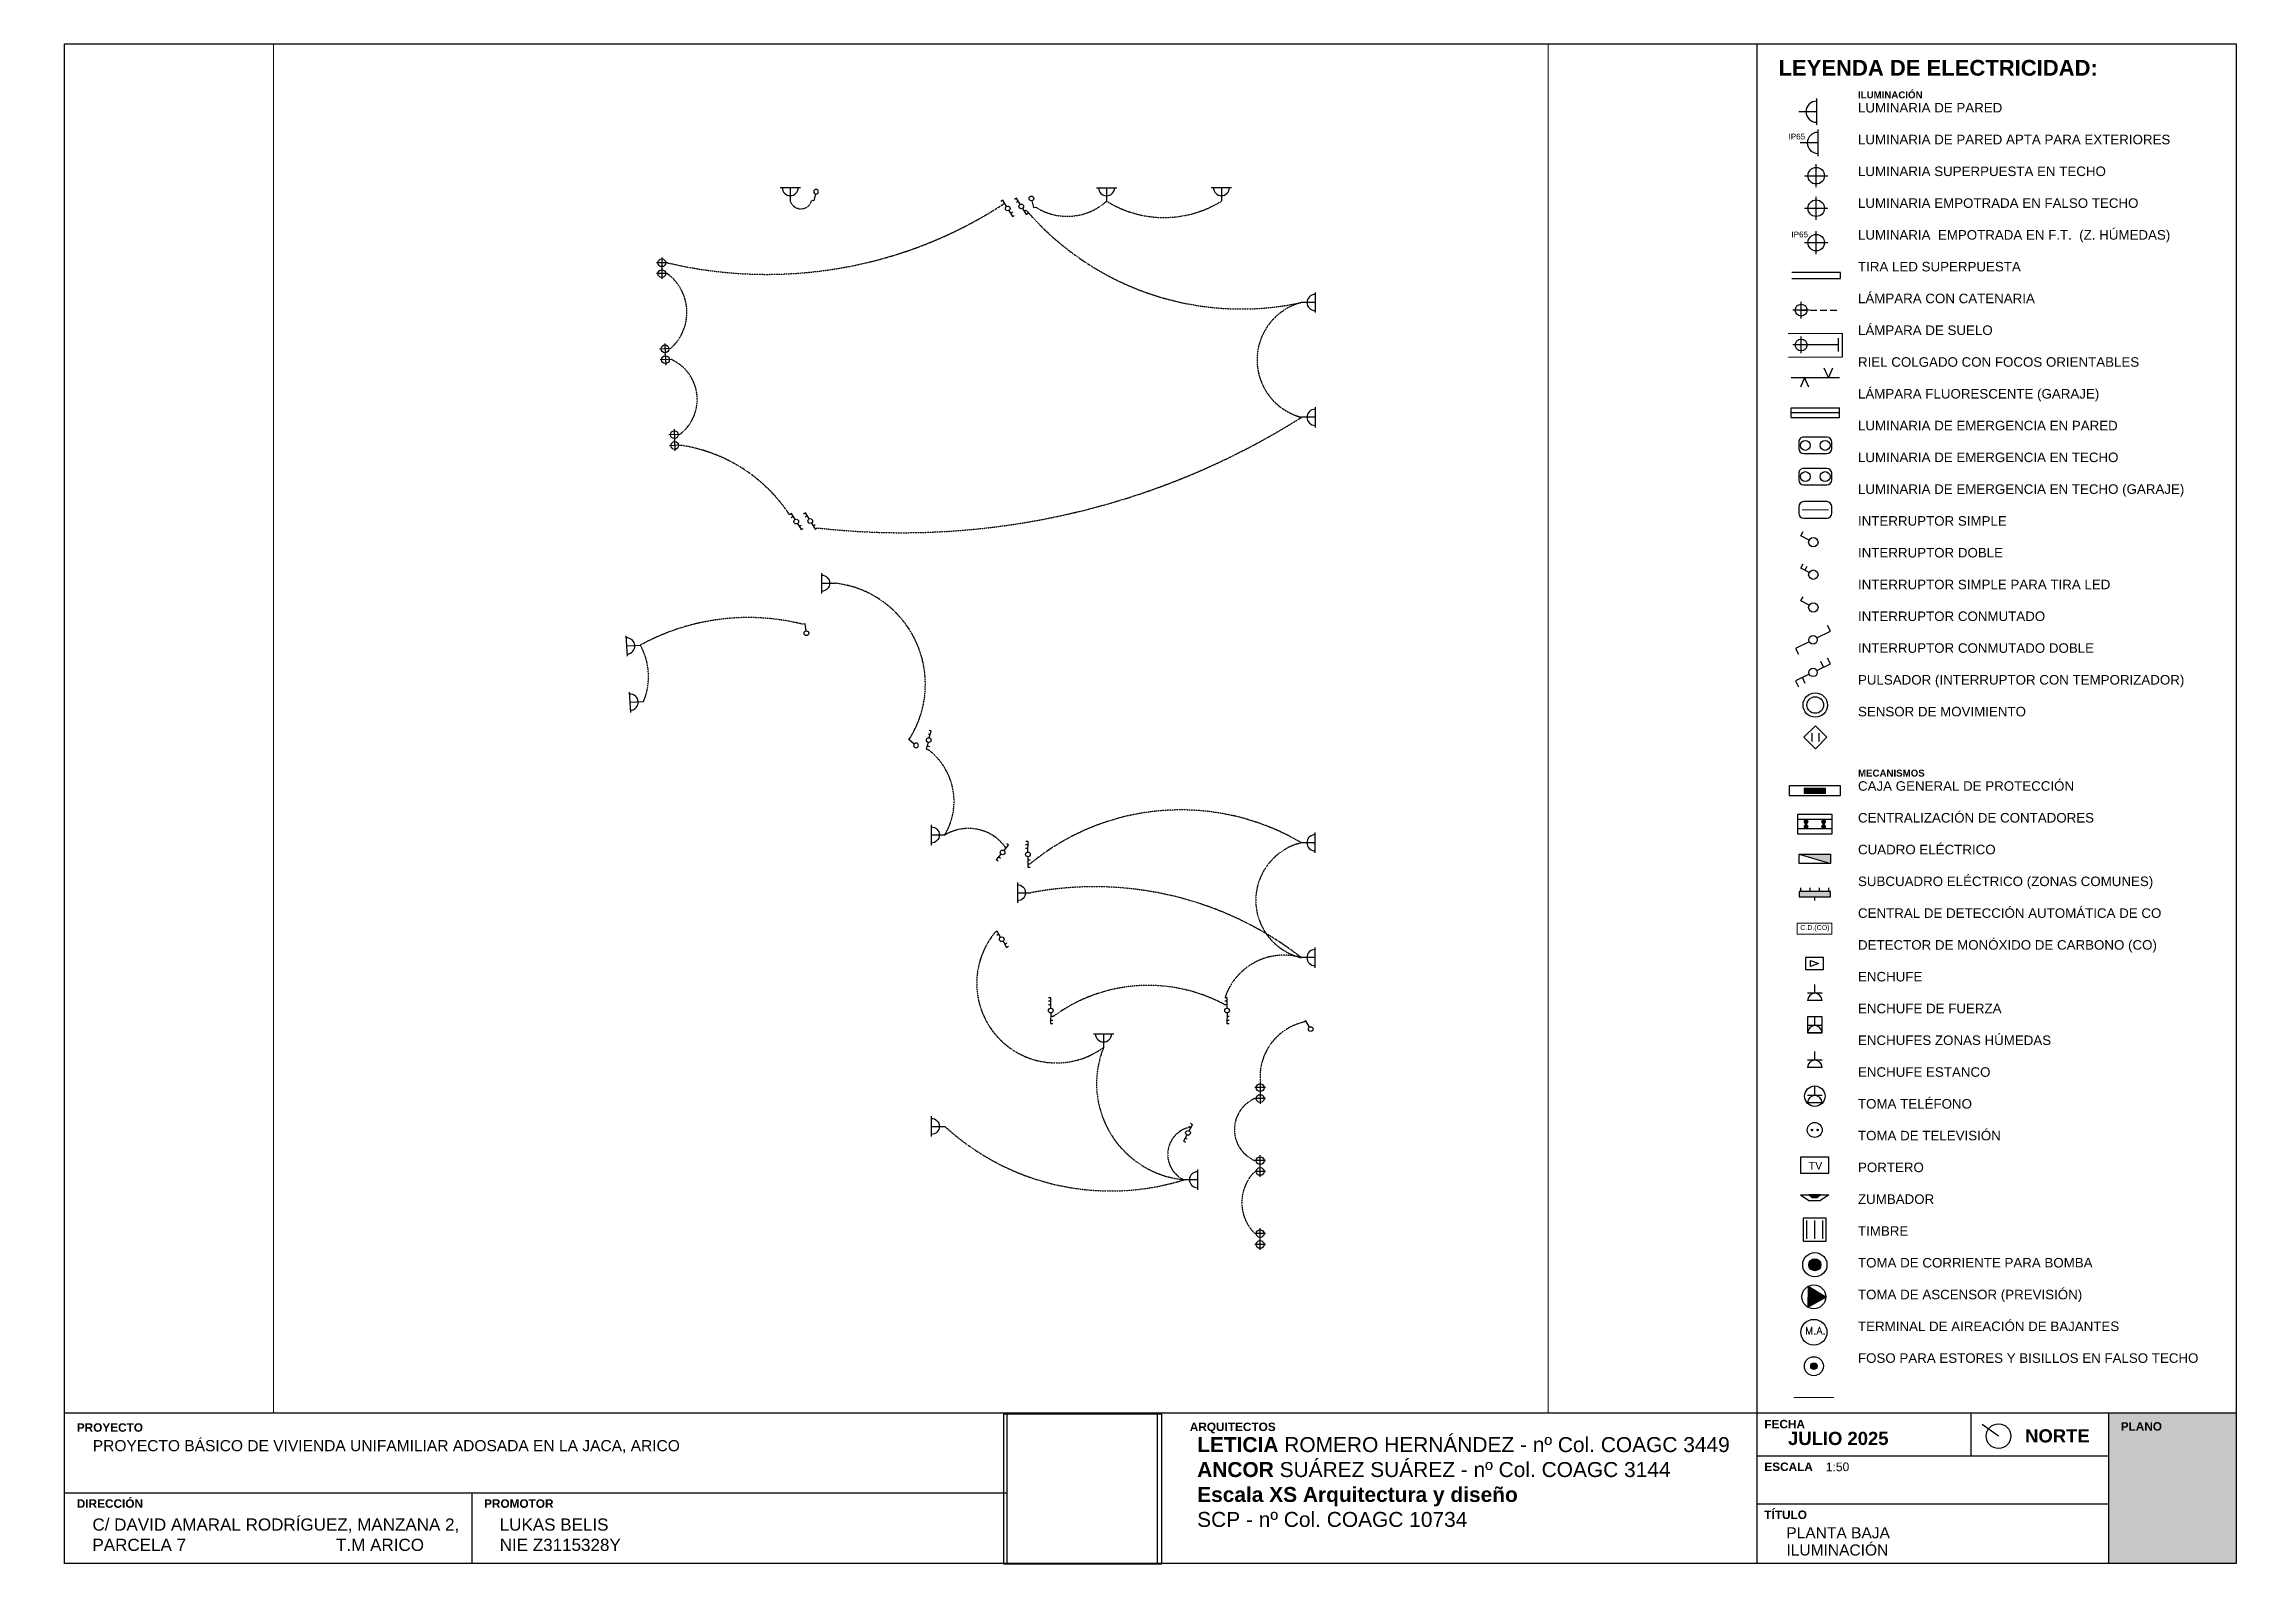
# Paper-space layout 'ILUM_PB' of a CAD drawing. Header units: metres, sheet in millimetres. Extents: x 0 to 414, y 1 to 291.
# The model-space entities are those that its viewports show. They can reach past a viewport. Long polylines and large blocks are cut down to what shows.
import ezdxf
from ezdxf.enums import TextEntityAlignment as Align

# ---------------------------------------------------------------- set-up
doc = ezdxf.new("R2010")
doc.units = ezdxf.units.M
doc.linetypes.add('CONTINUA', pattern=[0])
doc.linetypes.add('RAYITAS2', pattern=[0.1875, 0.125, -0.0625])
for name, color, linetype in [('03electricidad', 220, 'Continuous'), ('03electricidad - iluminación', 220, 'Continuous'), ('03electricidad 1 - mecanismos', 232, 'Continuous'), ('04Presentacion', 7, 'Continuous'), ('04Ventana Presentación', 250, 'Continuous'), ('_guía', 3, 'Continuous')]:
    doc.layers.add(name, color=color, linetype=linetype)
for name, color, linetype, true_color in [('04Ventanas presentación', 7, 'Continuous', 0xffffff), ('PDF2_Rellenos sólidos', 7, 'Continuous', 0xffffff), ('PDF_Rellenos sólidos', 7, 'Continuous', 0xffffff)]:
    doc.layers.add(name, color=color, linetype=linetype, true_color=true_color)
doc.styles.add('ARIAL', font='arial.ttf')
doc.styles.add('BankGothic', font='bgothl.ttf')
doc.styles.add('CYPETXT', font='romans__.ttf', dxfattribs={"height": 0.2})
doc.styles.add('UNEN', font='arial.ttf')
picture_1 = doc.add_image_def('image1.png', size_in_pixel=(401, 382))

# ---------------------------------------------------------------- blocks, each defined once
blk = doc.blocks.new('_caratula hostel')
at = {"layer": '04Presentacion', "ltscale": 0.1}
h = blk.add_hatch(color=252, dxfattribs=at)
h.dxf.hatch_style = 1
h.paths.add_polyline_path([(414.17, 32.6), (390.08, 32.6), (390.08, 4.21), (414.17, 4.21)])
for p, q in [((182.17, 4.21), (182.17, 32.6)), ((210.56, 4.21), (210.56, 32.6)), ((323.76, 4.21), (323.76, 32.6)), ((414.17, 27.15), (414.17, 27.15)), ((323.76, 15.47), (390.08, 15.47))]:
    blk.add_line(p, q, dxfattribs=at)
at = {"layer": '04Presentacion', "linetype": 'Continuous'}
blk.add_lwpolyline([(4.2, 4.21), (4.2, 291.17), (414.17, 291.17), (414.17, 4.21)], close=True, dxfattribs=at)
at = {"layer": '04Presentacion', "ltscale": 0.1}
for points in [[(414.17, 32.6), (4.2, 32.6)], [(364.07, 32.6), (364.07, 24.54)], [(390.08, 32.6), (390.08, 4.21)], [(323.76, 24.54), (390.08, 24.54)], [(4.2, 17.59), (182.17, 17.59)], [(81.09, 17.59), (81.09, 4.21)]]:
    blk.add_lwpolyline(points, dxfattribs=at)
at = {"layer": '04Presentacion', "attachment_point": 1, "style": 'BankGothic'}
for s, insert, char_height, width in [('{\\fArial|b1|i0|c0|p34;\\C8;PROYECTO}', (6.5, 30.7), 1.5945, 92.2528), ('{\\fArial|b1|i0|c0|p34;\\C8;ARQUITECTOS}', (216.63, 30.83), 1.5945, 92.2528), ('{\\fArial|b1|i0|c0|p34;\\C8;FECHA}', (325.1, 31.35), 1.5945, 92.2528), ('{\\fArial|b1|i0|c0|p34;JULIO 2025}', (329.58, 29.09), 2.4914, 155.1989), ('{\\fArial|b1|i0|c0|p34;NORTE}', (374.33, 29.57), 2.4914, 155.1989), ('{\\fArial|b1|i0|c0|p34;\\C8;PLANO}', (392.38, 30.91), 1.5945, 92.2528), ('{\\fArial|b0|i0|c0|p34;PROYECTO BÁSICO DE VIVIENDA UNIFAMILIAR ADOSADA EN LA JACA, ARICO}', (9.52, 27.53), 2.1, 171.1158), ('{\\fArial|b1|i0|c0|p34;LETICIA\\fArial|b0|i0|c0|p34; ROMERO HERNÁNDEZ - nº Col. COAGC 3449\\fArial|b1|i0|c0|p34;\\PANCOR\\fArial|b0|i0|c0|p34; SUÁREZ SUÁREZ - nº Col. COAGC 3144\\P\\fArial|b1|i0|c0|p34;Escala XS Arquitectura y diseño\\fArial|b0|i0|c0|p34; \\PSCP - nº Col. COAGC 10734}', (218.02, 28.09), 2.82508, 102.7774), ('{\\fArial|b1|i0|c0|p34;\\C8;ESCALA}', (325.1, 23.29), 1.5945, 92.2528), ('{\\fArial|b1|i0|c0|p34;\\C8;DIRECCIÓN}', (6.5, 16.34), 1.5945, 92.2528), ('{\\fArial|b0|i0|c0|p34;C/ DAVID AMARAL RODRÍGUEZ, MANZANA 2, PARCELA 7^I^I^I^IT.M ARICO}', (9.45, 12.73), 2.3, 72.0333), ('{\\fArial|b1|i0|c0|p34;\\C8;PROMOTOR}', (83.39, 16.34), 1.5945, 92.2528), ('{\\fArial|b0|i0|c0|p34;LUKAS BELIS\\PNIE Z3115328Y}', (86.34, 12.73), 2.3, 72.0333), ('{\\fArial|b1|i0|c0|p34;\\C8;TÍTULO}', (325.1, 14.22), 1.5945, 92.2528)]:
    blk.add_mtext(s, dxfattribs=dict(at, insert=insert, char_height=char_height, width=width))
at = {"layer": '04Presentacion', "color": 252, "true_color": 0x939598, "style": 'ARIAL'}
blk.add_attdef('ESCALA', (336.7, 21.66), '', height=1.63, dxfattribs=at)
at = {"layer": '04Presentacion', "style": 'ARIAL'}
blk.add_attdef('LAMINA', text='', height=9.5, dxfattribs=at).set_placement((402.13, 11.88), align=Align.CENTER)
for tag, p in [('PLANTA', (329.25, 8.97)), ('PLANO', (329.27, 5.73))]:
    blk.add_attdef(tag, p, '', height=2.1, dxfattribs=at)
at = {"layer": '04Presentacion', "color": 7, "true_color": 0xffffff}
image = blk.add_image(picture_1, insert=(181.49, 4.09), size_in_units=(29.8, 28.39), dxfattribs=at)
image.dxf.flags = 7
blk = doc.blocks.new('EF')
at = {"layer": '03electricidad', "color": 0, "linetype": 'Continuous'}
for p, q in [((-0.075, 0), (0.075, 0)), ((-0.075, -0.075), (0.075, -0.075)), ((0, -0.075), (0, -0.166))]:
    blk.add_line(p, q, dxfattribs=at)
blk.add_arc((0, 0), 0.075, 180, 0, dxfattribs=at)
blk = doc.blocks.new('enchufe de fuerza')
at = {"layer": '03electricidad', "color": 7}
blk.add_lwpolyline([(454.869, 29.023), (455.098, 29.023), (455.098, 29.276), (454.869, 29.276)], close=True, dxfattribs=at)
at = {"layer": '03electricidad', "xscale": 1.523514357112999, "yscale": 1.523514357112999, "zscale": 1.523514357112999, "rotation": 180}
blk.add_blockref('EF', (454.983, 29.023), dxfattribs=at)
blk = doc.blocks.new('teléfono')
at = {"layer": '03electricidad'}
h = blk.add_hatch(color=256, dxfattribs=at)
h.dxf.hatch_style = 1
h.paths.add_polyline_path([(454.72, 22.659, 1), (454.697, 22.659, 1)])
h.paths.add_polyline_path([(454.808, 22.659, 1), (454.784, 22.659, 1)])
for centre, radius in [((454.752, 22.659), 0.118), ((454.709, 22.659), 0.012), ((454.796, 22.659), 0.012)]:
    blk.add_circle(centre, radius, dxfattribs=at)
blk = doc.blocks.new('Luminaria para el garaje (alumbrado normal)_Lampara fluorescente')
at = {"layer": '03electricidad - iluminación'}
for p, q in [((-0.22, -0.044), (-0.22, 0.044)), ((-0.22, 0.044), (0.22, 0.044)), ((-0.22, 0), (0.22, 0)), ((0.22, -0.044), (0.22, 0.044)), ((-0.22, -0.044), (0.22, -0.044))]:
    blk.add_line(p, q, dxfattribs=at)
blk = doc.blocks.new('Luminaria de emergencia_Luminaria de emergencia')
at = {"layer": '03electricidad - iluminación', "color": 0}
for p, q in [((-0.15, 0.03), (-0.15, -0.03)), ((0.105, 0.075), (-0.105, 0.075)), ((0.15, -0.03), (0.15, 0.03)), ((-0.105, -0.075), (0.105, -0.075))]:
    blk.add_line(p, q, dxfattribs=at)
for centre in [(-0.09, 0), (0.09, 0)]:
    blk.add_circle(centre, 0.045, dxfattribs=at)
for centre, start, end in [((-0.105, 0.03), 90, 180), ((0.105, 0.03), 0, 90), ((-0.105, -0.03), 180, 270), ((0.105, -0.03), 270, 0)]:
    blk.add_arc(centre, 0.045, start, end, dxfattribs=at)
blk = doc.blocks.new('Luminaria de emergencia_ estanca_Luminaria de emergencia_ estanca')
at = {"layer": '03electricidad - iluminación', "color": 0}
for p, q in [((-0.15, 0.03), (-0.15, -0.03)), ((0.105, 0.075), (-0.105, 0.075)), ((0.15, -0.03), (0.15, 0.03)), ((-0.105, -0.075), (0.105, -0.075))]:
    blk.add_line(p, q, dxfattribs=at)
at = {"layer": '03electricidad - iluminación', "color": 0, "lineweight": 9}
blk.add_line((0.12, 0), (-0.12, 0), dxfattribs=at)
at = {"layer": '03electricidad - iluminación', "color": 0}
for centre, start, end in [((-0.105, 0.03), 90, 180), ((0.105, 0.03), 0, 90), ((-0.105, -0.03), 180, 270), ((0.105, -0.03), 270, 0)]:
    blk.add_arc(centre, 0.045, start, end, dxfattribs=at)
blk = doc.blocks.new('Arqueta de bombeo_Arqueta de bombeo')
at = {"layer": '03electricidad 1 - mecanismos'}
blk.add_hatch(color=0, dxfattribs=at).paths.add_polyline_path([(-0.106, 0.106), (-0.039, -0.145), (0.145, 0.039)])
at = {"layer": '03electricidad 1 - mecanismos', "color": 0}
blk.add_lwpolyline([(-0.106, 0.106), (-0.039, -0.145), (0.145, 0.039)], close=True, dxfattribs=at)
blk.add_circle((0, 0), 0.15, dxfattribs=at)
blk = doc.blocks.new('Caja general de proteccion (CGP)_Caja general de proteccion (CGP)')
at = {"layer": '03electricidad 1 - mecanismos'}
blk.add_hatch(color=0, dxfattribs=at).paths.add_polyline_path([(0.2, 0.045), (-0.2, 0.045), (-0.2, -0.045), (0.2, -0.045)])
at = {"layer": '03electricidad 1 - mecanismos', "color": 0}
for points in [[(0.484, 0.09), (-0.484, 0.09), (-0.484, -0.09), (0.484, -0.09), (0.484, 0.09)], [(0.2, 0.045), (-0.2, 0.045), (-0.2, -0.045), (0.2, -0.045)]]:
    blk.add_lwpolyline(points, close=True, dxfattribs=at)
blk = doc.blocks.new('Concentracion de contadores (CC)_Concentracion de contadores (CC)')
at = {"layer": '03electricidad 1 - mecanismos'}
h = blk.add_hatch(color=0, dxfattribs=at)
edge = h.paths.add_edge_path()
edge.add_ellipse((-0.165, 0.045), major_axis=(0, -0.04), ratio=0.75, start_angle=0, end_angle=360)
h = blk.add_hatch(color=0, dxfattribs=at)
edge = h.paths.add_edge_path()
edge.add_ellipse((0.165, 0.045), major_axis=(0, -0.04), ratio=0.75, start_angle=0, end_angle=360)
h = blk.add_hatch(color=0, dxfattribs=at)
edge = h.paths.add_edge_path()
edge.add_ellipse((-0.165, -0.045), major_axis=(0, -0.04), ratio=0.75, start_angle=0, end_angle=360)
h = blk.add_hatch(color=0, dxfattribs=at)
edge = h.paths.add_edge_path()
edge.add_ellipse((0.165, -0.045), major_axis=(0, -0.04), ratio=0.75, start_angle=0, end_angle=360)
at = {"layer": '03electricidad 1 - mecanismos', "color": 0}
for p, q in [((-0.324, 0.09), (0.324, 0.09)), ((-0.324, -0.09), (0.324, -0.09))]:
    blk.add_line(p, q, dxfattribs=at)
blk.add_lwpolyline([(0.33, 0.18), (-0.33, 0.18), (-0.33, -0.18), (0.33, -0.18), (0.33, 0.18)], close=True, dxfattribs=at)
for centre in [(-0.165, 0.045), (0.165, 0.045), (-0.165, -0.045), (0.165, -0.045)]:
    blk.add_ellipse(centre, major_axis=(0, -0.04), ratio=0.75, dxfattribs=at)
blk = doc.blocks.new('Detector de monoxido de carbono_Detector de monoxido de carbono')
at = {"layer": '03electricidad 1 - mecanismos', "color": 0}
for points in [[(0.075, 0.1125), (-0.075, 0.1125), (-0.075, -0.1125), (0.075, -0.1125), (0.075, 0.1125)], [(0, 0.05), (0.0375, -0.05), (-0.0375, -0.05), (0, 0.05)]]:
    blk.add_lwpolyline(points, close=True, dxfattribs=at)
blk = doc.blocks.new('Central modular de detección automática de monoxido de carbono')
at = {"layer": '03electricidad 1 - mecanismos', "color": 0, "lineweight": 0}
blk.add_lwpolyline([(22.937, -27.001), (22.471, -27.001), (22.471, -27.146), (22.937, -27.146)], close=True, dxfattribs=at)
at = {"layer": '03electricidad 1 - mecanismos', "color": 0, "lineweight": 0, "insert": (22.342, -27.024), "char_height": 0.0672, "attachment_point": 1, "style": 'UNEN'}
blk.add_mtext_dynamic_manual_height_columns('\\pxqc;C.D.(CO)', width=0.73359, gutter_width=12.5, heights=[0], dxfattribs=at)
blk = doc.blocks.new('Cuadro general de mando y proteccion de servicios generales_Cuadro de servicios generales')
at = {"layer": '03electricidad 1 - mecanismos'}
blk.add_hatch(color=0, dxfattribs=at).paths.add_polyline_path([(-0.029, 0.173), (-0.029, -0.173), (0.029, -0.173), (0.029, 0.173)])
at = {"layer": '03electricidad 1 - mecanismos', "color": 0}
for p, q in [((-0.07, 0), (-0.029, 0)), ((0.029, 0.157), (0.07, 0.157)), ((0.029, 0.052), (0.07, 0.052)), ((0.029, -0.052), (0.07, -0.052)), ((0.029, -0.157), (0.07, -0.157))]:
    blk.add_line(p, q, dxfattribs=at)
blk.add_lwpolyline([(-0.029, 0.173), (-0.029, -0.173), (0.029, -0.173), (0.029, 0.173)], close=True, dxfattribs=at)
blk = doc.blocks.new('Detector de movimiento_Sensor de proximidad')
at = {"layer": '03electricidad - iluminación', "color": 0}
for p, q in [((-0.029, -0.035), (-0.029, 0.035)), ((0.029, -0.035), (0.029, 0.035))]:
    blk.add_line(p, q, dxfattribs=at)
blk.add_lwpolyline([(0, -0.099), (-0.099, 0), (0, 0.099), (0.099, 0), (0, -0.099)], close=True, dxfattribs=at)
blk = doc.blocks.new('Aspirador para ventilacion mecanica_Aspirador para ventilacion mecanica')
at = {"layer": '03electricidad 1 - mecanismos'}
h = blk.add_hatch(color=0, dxfattribs=at)
edge = h.paths.add_edge_path()
edge.add_arc((0, 0), 0.04, 0, 360)
at = {"layer": '03electricidad 1 - mecanismos', "color": 0}
for radius in [0.12, 0.04]:
    blk.add_circle((0, 0), radius, dxfattribs=at)
blk = doc.blocks.new('Zumbador_Zumbador')
at = {"layer": '03electricidad 1 - mecanismos'}
for p, q in [((-0.088, 0.077), (0.088, 0.077)), ((-0.088, 0), (0.088, 0)), ((-0.088, -0.077), (0.088, -0.077))]:
    blk.add_line(p, q, dxfattribs=at)
blk.add_lwpolyline([(0.11, 0.11), (-0.11, 0.11), (-0.11, -0.11), (0.11, -0.11), (0.11, 0.11)], close=True, dxfattribs=at)
blk = doc.blocks.new('Toma de interfono_Toma de interfono')
at = {"layer": '03electricidad 1 - mecanismos'}
blk.add_hatch(color=256, dxfattribs=at).paths.add_polyline_path([(0.0225, 0.045), (0, 0.0225), (0, -0.0225), (0.0225, -0.045)])
for p, q in [((0.0225, 0.11), (0.0225, -0.11)), ((0.0225, -0.11), (-0.0225, -0.045))]:
    blk.add_line(p, q, dxfattribs=at)
blk.add_lwpolyline([(0.0225, 0.11), (-0.0225, 0.045), (-0.0225, -0.045)], dxfattribs=at)
blk.add_lwpolyline([(0.0225, 0.045), (0, 0.0225), (0, -0.0225), (0.0225, -0.045)], close=True, dxfattribs=at)
blk = doc.blocks.new('A$C5fa2120c')
at = {"layer": '03electricidad'}
h = blk.add_hatch(color=232, dxfattribs=at)
h.dxf.hatch_style = 1
h.paths.add_polyline_path([(-82.47, 105.55), (-76.61, 103.78), (-76.61, 105.55)])
h = blk.add_hatch(color=232, dxfattribs=at)
h.dxf.hatch_style = 1
edge = h.paths.add_edge_path()
edge.add_arc((-79.54, 28.04), 1.14, 0, 360)
for p, q in [((-79.21, 245.76), (-82.54, 245.76)), ((-79.21, 248.27), (-79.21, 243.25)), ((-78.98, 242.38), (-78.98, 237.36)), ((-78.98, 239.87), (-82.31, 239.87)), ((-81.47, 233.67), (-77.09, 233.67)), ((-79.28, 231.49), (-79.28, 235.85)), ((-80.55, 208.29), (-83.68, 208.28)), ((-82.12, 206.72), (-82.13, 209.86)), ((-84.55, 203.88), (-74.4, 203.95)), ((-82.12, 200.14), (-82.13, 203.29)), ((-75.12, 202.97), (-75.11, 200.45)), ((-74.4, 203.95), (-74.38, 199.4)), ((-74.38, 199.4), (-84.53, 199.33)), ((-75.12, 201.74), (-83.68, 201.71)), ((-80.61, 145.67), (-83.17, 144.41)), ((-83.17, 144.41), (-82.64, 143.32)), ((-77.88, 140.88), (-78.41, 141.96)), ((-80.61, 139.53), (-83.17, 138.27)), ((-83.17, 138.27), (-82.64, 137.18)), ((-81.35, 137.81), (-81.89, 138.9))]:
    blk.add_line(p, q, dxfattribs=at)
at = {"layer": '03electricidad', "color": 146, "true_color": 0x005f7f}
for p, q in [((-79.28, 225.34), (-79.28, 229.71)), ((-81.47, 227.53), (-77.09, 227.53)), ((-81.47, 221.03), (-77.09, 221.03)), ((-79.28, 218.84), (-79.28, 223.2))]:
    blk.add_line(p, q, dxfattribs=at)
at = {"layer": '03electricidad', "color": 102}
for p, q in [((-74.72, 215.4), (-83.85, 215.4)), ((-74.72, 214.26), (-74.72, 215.4)), ((-83.85, 214.26), (-74.72, 214.26)), ((-82.16, 153.38), (-81.75, 154.17)), ((-80.6, 152.56), (-82.16, 153.38))]:
    blk.add_line(p, q, dxfattribs=at)
at = {"layer": '03electricidad', "linetype": 'Continuous'}
for p, q in [((-82.16, 165.68), (-81.75, 166.47)), ((-80.6, 164.86), (-82.16, 165.68)), ((-82.16, 159.58), (-81.75, 160.36)), ((-80.6, 158.75), (-82.16, 159.58)), ((-81.38, 159.16), (-80.97, 159.95))]:
    blk.add_line(p, q, dxfattribs=at)
at = {"layer": '03electricidad'}
for points in [[(-84.02, 195.56), (-74.89, 195.56)], [(-80.68, 193.76), (-81.47, 195.56), (-82.26, 193.76)], [(-76.18, 197.36), (-76.97, 195.56), (-77.77, 197.36)], [(-79.16, 146.39), (-76.59, 147.65), (-77.13, 148.73)], [(-79.16, 140.25), (-76.59, 141.51), (-77.13, 142.59)]]:
    blk.add_lwpolyline(points, dxfattribs=at)
at = {"layer": '03electricidad', "color": 232}
for points in [[(-82.47, 105.55), (-76.61, 105.55), (-76.61, 103.78), (-82.47, 103.78)], [(-82.24, 45.32), (-76.88, 45.32), (-76.88, 48.32), (-82.24, 48.32)]]:
    blk.add_lwpolyline(points, close=True, dxfattribs=at)
blk.add_lwpolyline([(-82.47, 105.55), (-76.61, 103.78)], dxfattribs=at)
at = {"layer": '03electricidad', "color": 30, "linetype": 'RAYITAS2', "ltscale": 12, "const_width": 0.2}
blk.add_lwpolyline([(-75.95, 2.98), (-83.54, 2.98)], dxfattribs=at)
at = {"layer": '03electricidad'}
for centre, radius in [((-79.28, 233.67), 1.56), ((-82.12, 208.29), 1.12), ((-82.12, 201.71), 1.12), ((-79.88, 146.03), 0.808), ((-79.88, 139.89), 0.808), ((-79.46, 133.72), 2.3), ((-79.46, 133.72), 1.56)]:
    blk.add_circle(centre, radius, dxfattribs=at)
at = {"layer": '03electricidad', "color": 146, "true_color": 0x005f7f}
for centre in [(-79.28, 227.53), (-79.28, 221.03)]:
    blk.add_circle(centre, 1.56, dxfattribs=at)
at = {"layer": '03electricidad', "linetype": 'Continuous'}
for centre in [(-79.82, 164.45), (-79.82, 158.34)]:
    blk.add_circle(centre, 0.884, dxfattribs=at)
at = {"layer": '03electricidad', "color": 102}
blk.add_circle((-79.82, 152.15), 0.884, dxfattribs=at)
at = {"layer": '03electricidad', "color": 232}
for centre, radius in [((-79.54, 59.87), 1.93), ((-79.54, 28.04), 2.29), ((-79.54, 28.04), 1.14)]:
    blk.add_circle(centre, radius, dxfattribs=at)
at = {"layer": '03electricidad', "color": 232, "extrusion": (0, -0.165439, 0.98622)}
blk.add_circle((-79.72, 15.08, -2.53), 2.47, dxfattribs=at)
at = {"layer": '03electricidad'}
for centre in [(-79.21, 245.76), (-78.98, 239.87)]:
    blk.add_arc(centre, 1.99, 90, 270, dxfattribs=at)
at = {"layer": '03electricidad', "linetype": 'RAYITAS2', "ltscale": 10}
blk.add_spline([(-82.27, 208.28), (-75.04, 208.27)], degree=3, dxfattribs=at)
at = {"layer": '03electricidad', "color": 212, "xscale": 20.75986760985284, "yscale": 20.75986760985284, "zscale": 20.75986760985284}
blk.add_blockref('Luminaria para el garaje (alumbrado normal)_Lampara fluorescente', (-79.46, 188.96), dxfattribs=at)
at = {"layer": '03electricidad', "color": 30, "true_color": 0xf8991e, "xscale": 20.75986760985284, "yscale": 20.75986760985284, "zscale": 20.75986760985284, "rotation": 180}
blk.add_blockref('Luminaria de emergencia_Luminaria de emergencia', (-79.46, 182.75), dxfattribs=at)
at = {"layer": '03electricidad', "color": 40, "true_color": 0xf8d731, "xscale": 20.75986760985284, "yscale": 20.75986760985284, "zscale": 20.75986760985284, "rotation": 180}
blk.add_blockref('Luminaria de emergencia_Luminaria de emergencia', (-79.46, 176.86), dxfattribs=at)
at = {"layer": '03electricidad', "color": 40, "true_color": 0xf8d731, "xscale": 20.75986760985284, "yscale": 20.75986760985284, "zscale": 20.75986760985284}
blk.add_blockref('Luminaria de emergencia_ estanca_Luminaria de emergencia_ estanca', (-79.46, 170.57), dxfattribs=at)
at = {"layer": '03electricidad', "xscale": 22, "yscale": 22, "zscale": 22, "rotation": 180}
blk.add_blockref('Detector de movimiento_Sensor de proximidad', (-79.44, 127.63), dxfattribs=at)
at = {"layer": '03electricidad', "color": 232}
for name, p, xscale, yscale, zscale, rotation in [('Caja general de proteccion (CGP)_Caja general de proteccion (CGP)', (-79.54, 117.54), 10, 10, 10, 180), ('Concentracion de contadores (CC)_Concentracion de contadores (CC)', (-79.54, 111.23), 10, 10, 10, 180), ('Cuadro general de mando y proteccion de servicios generales_Cuadro de servicios generales', (-79.54, 98), 16.97831364637321, 16.97831364637321, 16.97831364637321, 90), ('Detector de monoxido de carbono_Detector de monoxido de carbono', (-79.59, 84.93), 15, 15, 15, 270), ('EF', (-79.54, 77.93), 18.17120813784307, 18.17120813784307, 18.17120813784307, 180), ('EF', (-79.54, 58.64), 18.17120813784307, 18.17120813784307, 18.17120813784307, 180), ('Toma de interfono_Toma de interfono', (-79.56, 40.71), 24.38785449139858, 24.38785449139858, 24.38785449139858, 90), ('Zumbador_Zumbador', (-79.56, 34.66), 19.54855891042796, 19.54855891042796, 19.54855891042796, 90), ('Arqueta de bombeo_Arqueta de bombeo', (-79.72, 21.98), 15, 15, 15, 104.0807816801856), ('Aspirador para ventilacion mecanica_Aspirador para ventilacion mecanica', (-79.72, 8.88), 15.00000000000004, 15.00000000000004, 15.00000000000004, 90)]:
    blk.add_blockref(name, p, dxfattribs=dict(at, xscale=xscale, yscale=yscale, zscale=zscale, rotation=rotation))
for name, p, xscale, yscale, zscale in [('Central modular de detección automática de monoxido de carbono', (-400.6, 474.28, -21.21), 14.13881748071991, 14.13881748071991, 14.13881748071991), ('enchufe de fuerza', (-5506.2, -274.33), 11.92716566995589, 11.92716566995589, 11.92716566995589), ('teléfono', (-5503.45, -216.77), 11.92716566995589, 11.92716566995589, 11.92716566995589)]:
    blk.add_blockref(name, p, dxfattribs=dict(at, xscale=xscale, yscale=yscale, zscale=zscale))
at = {"layer": '03electricidad', "color": 104, "xscale": 18.17120813784307, "yscale": 18.17120813784307, "zscale": 18.17120813784307, "rotation": 180}
blk.add_blockref('EF', (-79.54, 65.3), dxfattribs=at)
at = {"layer": '03electricidad', "color": 232, "style": 'CYPETXT', "width": 0.922088}
blk.add_text('M.A.', height=1.4, dxfattribs=at).set_placement((-81.37, 14.89, -13.29), (-77.48, 14.89, -13.29), align=Align.FIT)
at = {"layer": '03electricidad', "insert": (-84.5, 241.61), "char_height": 1.0908, "attachment_point": 1, "style": 'BankGothic'}
blk.add_mtext_dynamic_manual_height_columns('{\\fArial|b0|i0|c0|p34;IP65}', width=113.0931, gutter_width=12.5, heights=[0], dxfattribs=at)
at = {"layer": '03electricidad', "color": 146, "true_color": 0x005f7f, "insert": (-83.96, 223.13), "char_height": 1.0908, "attachment_point": 1, "style": 'BankGothic'}
blk.add_mtext_dynamic_manual_height_columns('{\\fArial|b0|i0|c0|p34;IP65}', width=113.0931, gutter_width=12.5, heights=[0], dxfattribs=at)
at = {"layer": '03electricidad', "color": 232, "insert": (-80.72, 47.47), "char_height": 1.457, "attachment_point": 1, "style": 'UNEN'}
blk.add_mtext_dynamic_manual_height_columns('TV', width=262.5488, gutter_width=12.5, heights=[0], dxfattribs=at)
at = {"layer": '04Presentacion', "attachment_point": 1, "style": 'BankGothic'}
for s, width, heights, insert, char_height in [('{\\fArial|b1|i0|c0|p34;LEYENDA DE ELECTRICIDAD:}', 113.0931, [0], (-86.39, 255.54), 2.9761), ('{\\fArial|b1|i0|c0|p34;\\H0.66668x;\\C4;ILUMINACIÓN\\fArial|b0|i0|c0|p34;\\H1.49997x;\\C256;\\P\\H0.91679x;LUMINARIA DE PARED\\P\\PLUMINARIA DE PARED APTA PARA EXTERIORES\\P\\PLUMINARIA SUPERPUESTA EN TECHO\\P\\PLUMINARIA EMPOTRADA EN FALSO TECHO\\P\\PLUMINARIA  EMPOTRADA EN F.T.  (Z. HÚMEDAS)\\P\\PTIRA LED SUPERPUESTA\\P\\PLÁMPARA CON CATENARIA\\P\\PLÁMPARA DE SUELO\\P\\PRIEL COLGADO CON FOCOS ORIENTABLES\\P\\PLÁMPARA FLUORESCENTE (GARAJE)\\P\\PLUMINARIA DE EMERGENCIA EN PARED\\P\\PLUMINARIA DE EMERGENCIA EN TECHO\\P\\PLUMINARIA DE EMERGENCIA EN TECHO (GARAJE)\\P\\PINTERRUPTOR SIMPLE\\P\\PINTERRUPTOR DOBLE \\P\\PINTERRUPTOR SIMPLE PARA TIRA LED\\P\\PINTERRUPTOR CONMUTADO\\P\\PINTERRUPTOR CONMUTADO DOBLE\\P\\PPULSADOR (INTERRUPTOR CON TEMPORIZADOR)\\P\\PSENSOR DE MOVIMIENTO}', 70.0227, [203.32], (-71.39, 249.59), 1.9634), ('{\\fArial|b1|i0|c0|p34;\\H0.66668x;\\C4;MECANISMOS\\fArial|b0|i0|c0|p34;\\H1.49997x;\\C256;\\P\\H0.91679x;CAJA GENERAL DE PROTECCIÓN\\P\\PCENTRALIZACIÓN DE CONTADORES\\P\\PCUADRO ELÉCTRICO\\P\\PSUBCUADRO ELÉCTRICO (ZONAS COMUNES)\\P\\PCENTRAL DE DETECCIÓN AUTOMÁTICA DE CO \\P\\PDETECTOR DE MONÓXIDO DE CARBONO (CO)\\P\\PENCHUFE\\P\\PENCHUFE DE FUERZA\\P\\PENCHUFES ZONAS HÚMEDAS\\P\\PENCHUFE ESTANCO\\P\\PTOMA TELÉFONO\\P\\PTOMA DE TELEVISIÓN\\P\\PPORTERO\\P\\PZUMBADOR\\P\\PTIMBRE\\P\\PTOMA DE CORRIENTE PARA BOMBA\\P\\PTOMA DE ASCENSOR (PREVISIÓN)\\P\\PTERMINAL DE AIREACIÓN DE BAJANTES\\P\\PFOSO PARA ESTORES Y BISILLOS EN FALSO TECHO}', 67.1795, [203.32], (-71.39, 121.52), 1.9634)]:
    blk.add_mtext_dynamic_manual_height_columns(s, width=width, gutter_width=12.5, heights=heights, dxfattribs=dict(at, insert=insert, char_height=char_height))
blk = doc.blocks.new('A$C3bea13b5')
at = {"layer": '03electricidad - iluminación'}
for p, q in [((0.154, 0.116), (0, 0.116)), ((0.154, 0.232), (0.154, 0))]:
    blk.add_line(p, q, dxfattribs=at)
blk.add_arc((0.154, 0.116), 0.0919, 90, 270, dxfattribs=at)
blk = doc.blocks.new('A$C2271a7fb')
at = {"layer": '03electricidad - iluminación'}
for p, q in [((0.058, 0.04), (0.143, 0.071)), ((0.143, 0.071), (0.133, 0.099))]:
    blk.add_line(p, q, dxfattribs=at)
blk.add_circle((0.03, 0.03), 0.03, dxfattribs=at)
blk = doc.blocks.new('A$C9439838d')
at = {"layer": '03electricidad - iluminación'}
for p, q in [((0.067, 0.082), (0, 0.022)), ((0, 0.022), (0.02, 0)), ((0.054, 0.03), (0.033, 0.052)), ((0.112, 0.123), (0.179, 0.183)), ((0.145, 0.153), (0.125, 0.175)), ((0.179, 0.183), (0.158, 0.205))]:
    blk.add_line(p, q, dxfattribs=at)
blk.add_circle((0.089, 0.103), 0.03, dxfattribs=at)

msp = doc.modelspace()

# ---------------------------------------------------------------- linework, layer by layer
at = {"layer": '03electricidad - iluminación'}
for p, q in [((67.086, -25.177), (66.948, -25.177)), ((67.086, -25.315), (66.948, -25.315)), ((67.127, -26.273), (66.988, -26.279)), ((67.132, -26.411), (66.994, -26.417)), ((67.245, -27.369), (67.107, -27.375)), ((67.251, -27.507), (67.113, -27.513)), ((71.692, -32.611), (71.662, -32.61)), ((71.692, -32.656), (71.662, -32.655)), ((71.693, -32.566), (71.663, -32.566)), ((71.691, -32.701), (71.693, -32.566)), ((71.69, -32.761), (71.688, -32.896)), ((71.719, -32.806), (71.689, -32.806)), ((71.689, -32.851), (71.719, -32.851)), ((71.689, -32.896), (71.719, -32.896)), ((71.984, -34.651), (71.954, -34.651)), ((71.985, -34.561), (71.955, -34.561)), ((71.985, -34.606), (71.955, -34.606)), ((71.983, -34.696), (71.985, -34.561)), ((74.234, -34.651), (74.204, -34.651)), ((74.235, -34.606), (74.205, -34.606)), ((74.236, -34.561), (74.206, -34.561)), ((74.234, -34.696), (74.236, -34.561)), ((71.982, -34.756), (71.98, -34.891)), ((71.981, -34.846), (72.011, -34.847)), ((71.981, -34.891), (72.011, -34.892)), ((72.012, -34.802), (71.982, -34.801)), ((74.233, -34.756), (74.231, -34.891)), ((74.231, -34.846), (74.261, -34.847)), ((74.231, -34.891), (74.261, -34.892)), ((74.262, -34.802), (74.232, -34.801)), ((74.725, -35.71), (74.587, -35.71)), ((74.725, -35.849), (74.587, -35.849)), ((74.725, -36.642), (74.587, -36.642)), ((74.725, -36.78), (74.587, -36.78)), ((74.725, -37.573), (74.587, -37.573)), ((74.725, -37.712), (74.587, -37.712))]:
    msp.add_line(p, q, dxfattribs=at)
for points in [[(67.017, -25.108), (67.017, -25.246)], [(67.017, -25.246), (67.017, -25.384)], [(67.055, -26.207), (67.06, -26.345)], [(67.06, -26.345), (67.066, -26.483)], [(67.173, -27.303), (67.179, -27.441)], [(67.179, -27.441), (67.185, -27.579)], [(74.656, -35.641), (74.656, -35.779)], [(74.656, -35.779), (74.656, -35.918)], [(74.656, -36.711), (74.656, -36.573)], [(74.656, -36.849), (74.656, -36.711)], [(74.656, -37.642), (74.656, -37.504)], [(74.656, -37.781), (74.656, -37.642)]]:
    msp.add_lwpolyline(points, dxfattribs=at)
for centre, radius in [((67.017, -25.177), 0.0494), ((67.017, -25.315), 0.0494), ((67.057, -26.276), 0.0494), ((67.063, -26.414), 0.0494), ((67.176, -27.372), 0.0494), ((67.182, -27.51), 0.0494), ((71.691, -32.731), 0.03), ((71.983, -34.726), 0.03), ((74.233, -34.726), 0.03), ((74.656, -35.71), 0.0494), ((74.656, -35.849), 0.0494), ((74.656, -36.642), 0.0494), ((74.656, -36.78), 0.0494), ((74.656, -37.573), 0.0494), ((74.656, -37.712), 0.0494)]:
    msp.add_circle(centre, radius, dxfattribs=at)
at = {"layer": '03electricidad - iluminación', "linetype": 'RAYITAS2'}
for centre, radius, start, end in [((68.357, -19.788), 5.537, 256.7263, 302.954), ((68.792, -24.347), 0.142, 197.2948, 346.4844), ((74.417, -22.142), 3.625, 220.7363, 282.2305), ((72.193, -23.836), 0.748, 237.4326, 312.1944), ((73.428, -23.21), 1.389, 238.153, 301.8887), ((66.724, -25.81), 0.613, 311.0048, 53.8246), ((75.373, -26.417), 0.757, 104.4504, 255.5908), ((66.912, -26.922), 0.557, 306.6681, 66.7224), ((70.083, -19.055), 9.569, 263.4981, 302.2214), ((66.961, -29.506), 2.02, 33.4419, 81.7568), ((69.083, -30.559), 1.299, 328.2213, 83.5715), ((68.122, -32.584), 2.877, 76.0077, 118.6413), ((66.017, -30.462), 0.83, 337.6875, 29.0935), ((69.92, -32.055), 0.828, 328.8571, 52.8886), ((73.643, -35.196), 3.033, 59.4621, 129.3722), ((70.932, -32.985), 0.585, 36.222, 121.1036), ((75.352, -33.317), 0.752, 102.8857, 257.1144), ((72.54, -37.454), 4.31, 52.1611, 100.8598), ((72.054, -34.377), 1.017, 140.2981, 306.2864), ((74.96, -34.813), 0.795, 73.637, 161.5378), ((73.228, -36.457), 2.053, 61.5789, 126.2949), ((75.371, -35.573), 0.717, 102.5152, 185.4365), ((73.8, -35.658), 1.233, 158.0165, 264.6105), ((74.759, -36.245), 0.432, 113.3667, 246.6333), ((72.749, -33.894), 3.135, 227.4602, 287.3607), ((73.83, -36.563), 0.355, 101.6987, 245.6641), ((74.979, -37.177), 0.557, 134.6143, 225.3857)]:
    msp.add_arc(centre, radius, start, end, dxfattribs=at)
at = {"layer": '03electricidad - iluminación'}
for p in [(67.017, -25.246), (75.357, -25.684), (67.06, -26.345), (67.06, -26.345), (67.179, -27.441), (67.179, -27.441), (75.34, -32.583)]:
    msp.add_point(p, dxfattribs=at)

# ---------------------------------------------------------------- block references
at = {"layer": '03electricidad - iluminación', "yscale": 1.11691504811759, "zscale": 1.11691504811759}
for p, xscale, rotation in [((68.786, -24.389), 1.11691504811759, 90.0371837196443), ((72.825, -24.39), 1.11691504811759, 90.0371837196443), ((74.291, -24.389), 1.11691504811759, 90.0371837196443), ((75.185, -25.814), 1.11691504811759, 0.03718321347012056), ((75.185, -27.28), 1.11691504811759, 0.03718321347012056), ((69.229, -29.398), -1.11691504811759, 359.9628167865299), ((66.734, -29.929), 1.11691504811759, 183.8096329290198), ((66.776, -30.648), 1.11691504811759, 183.8096329290198), ((70.629, -32.613), -1.11691504811759, 359.9628167865299), ((75.184, -32.713), 1.11691504811759, 0.03718321347012056), ((71.728, -33.35), -1.11691504811759, 359.9628167865299), ((75.184, -34.179), 1.11691504811759, 0.03718321347012056), ((72.786, -35.196), 1.11691504811759, 90.0743664267195), ((70.629, -36.334), -1.11691504811759, 359.9628167865299), ((73.684, -37.016), 1.11691504811759, 0.03718321347012056)]:
    msp.add_blockref('A$C3bea13b5', p, dxfattribs=dict(at, xscale=xscale, rotation=rotation))
at = {"layer": '03electricidad - iluminación', "xscale": -1}
for p, rotation in [((69.012, -24.236), 97.08986902562378), ((70.283, -31.378), 341.7872317376224)]:
    msp.add_blockref('A$C2271a7fb', p, dxfattribs=dict(at, rotation=rotation))
at = {"layer": '03electricidad - iluminación'}
for name, p, rotation in [('A$C9439838d', (71.689, -24.565), 78.520605359844), ('A$C2271a7fb', (71.709, -24.322), 262.9038347959057), ('A$C9439838d', (71.516, -24.591), 78.520605359844), ('A$C9439838d', (68.816, -28.589), 78.520605359844), ('A$C9439838d', (68.995, -28.582), 78.520605359844), ('A$C2271a7fb', (68.885, -29.943), 77.58886135778901), ('A$C9439838d', (70.445, -31.137), 212.2398944248492), ('A$C9439838d', (71.442, -32.592), 187.2657223241224), ('A$C9439838d', (71.441, -33.923), 78.520605359844), ('A$C2271a7fb', (75.336, -34.986), 100.1691294883968), ('A$C9439838d', (73.684, -36.414), 18.98032256174026)]:
    msp.add_blockref(name, p, dxfattribs=dict(at, rotation=rotation))

psp = doc.layouts.new('ILUM_PB')

# ---------------------------------------------------------------- hatches: boundary and pattern name
at = {"layer": 'PDF2_Rellenos sólidos', "transparency": 33554559}
h = psp.add_hatch(color=256, dxfattribs=at)
h.paths.add_polyline_path([(0.28, 1.9), (16.21, 1.9)], flags=0)
h.paths.add_polyline_path([(16.21, 1.9), (16.21, 11.42)], flags=0)
h.paths.add_polyline_path([(16.21, 11.42), (0.28, 11.42)], flags=0)
h.paths.add_polyline_path([(0.28, 11.42), (0.28, 1.9)], flags=0)
h = psp.add_hatch(color=256, dxfattribs=at)
h.paths.add_polyline_path([(0.28, 1.46), (16.21, 1.46)], flags=0)
h.paths.add_polyline_path([(16.21, 1.46), (16.21, 1.74)], flags=0)
h.paths.add_polyline_path([(16.21, 1.74), (0.28, 1.74)], flags=0)
h.paths.add_polyline_path([(0.28, 1.74), (0.28, 1.46)], flags=0)
at = {"layer": 'PDF_Rellenos sólidos', "linetype": 'CONTINUA', "transparency": 33554559}
h = psp.add_hatch(color=256, dxfattribs=at)
h.paths.add_polyline_path([(0.43, 2.07), (11.18, 2.07)], flags=0)
h.paths.add_polyline_path([(11.18, 2.07), (11.18, 16.04)], flags=0)
h.paths.add_polyline_path([(11.18, 16.04), (0.43, 16.04)], flags=0)
h.paths.add_polyline_path([(0.43, 16.04), (0.43, 2.07)], flags=0)
h = psp.add_hatch(color=256, dxfattribs=at)
h.paths.add_polyline_path([(0.43, 1.58), (11.15, 1.58)], flags=0)
h.paths.add_polyline_path([(11.15, 1.58), (11.15, 1.86)], flags=0)
h.paths.add_polyline_path([(11.15, 1.86), (0.43, 1.86)], flags=0)
h.paths.add_polyline_path([(0.43, 1.86), (0.43, 1.58)], flags=0)

# ---------------------------------------------------------------- linework, layer by layer
at = {"layer": '04Presentacion'}
psp.add_lwpolyline([(323.76, 32.6), (323.76, 291.17)], dxfattribs=at)
at = {"layer": '04Ventana Presentación', "lineweight": 30, "ltscale": 0.2}
psp.add_lwpolyline([(369.31, 28.28), (366.24, 30.46)], dxfattribs=at)
at = {"layer": '04Ventana Presentación'}
psp.add_circle((369.31, 28.28), 2.33, dxfattribs=at).dxf.unprotected_set("ltscale", 0)

# ---------------------------------------------------------------- block references
at = {"layer": '04Presentacion'}
ref = psp.add_blockref('_caratula hostel', (0, 0), dxfattribs=at)
ref.add_attrib('ESCALA', '1:50', (336.7, 21.66), dxfattribs={"color": 252, "true_color": 0x939598, "height": 1.631, "style": 'ARIAL'})
ref.add_attrib('PLANTA', 'PLANTA BAJA', (329.25, 8.97), dxfattribs={"height": 2.1, "style": 'ARIAL'})
ref.add_attrib('PLANO', 'ILUMINACIÓN', (329.27, 5.73), dxfattribs={"height": 2.1, "style": 'ARIAL'})
at = {"layer": '_guía'}
psp.add_blockref('A$C5fa2120c', (414.17, 32.6), dxfattribs=at)

# ---------------------------------------------------------------- viewports
at = {"layer": '04Ventana Presentación', "color": 7, "true_color": 0xffffff}
vp = psp.add_viewport(center=(163.96, 161.89), size=(240.62, 258.571), view_center_point=(70.196, -31.124), view_height=17.4858, dxfattribs=at)
vp.frozen_layers = ['03electricidad 1 - mecanismos']

doc.saveas('drawing.dxf')
